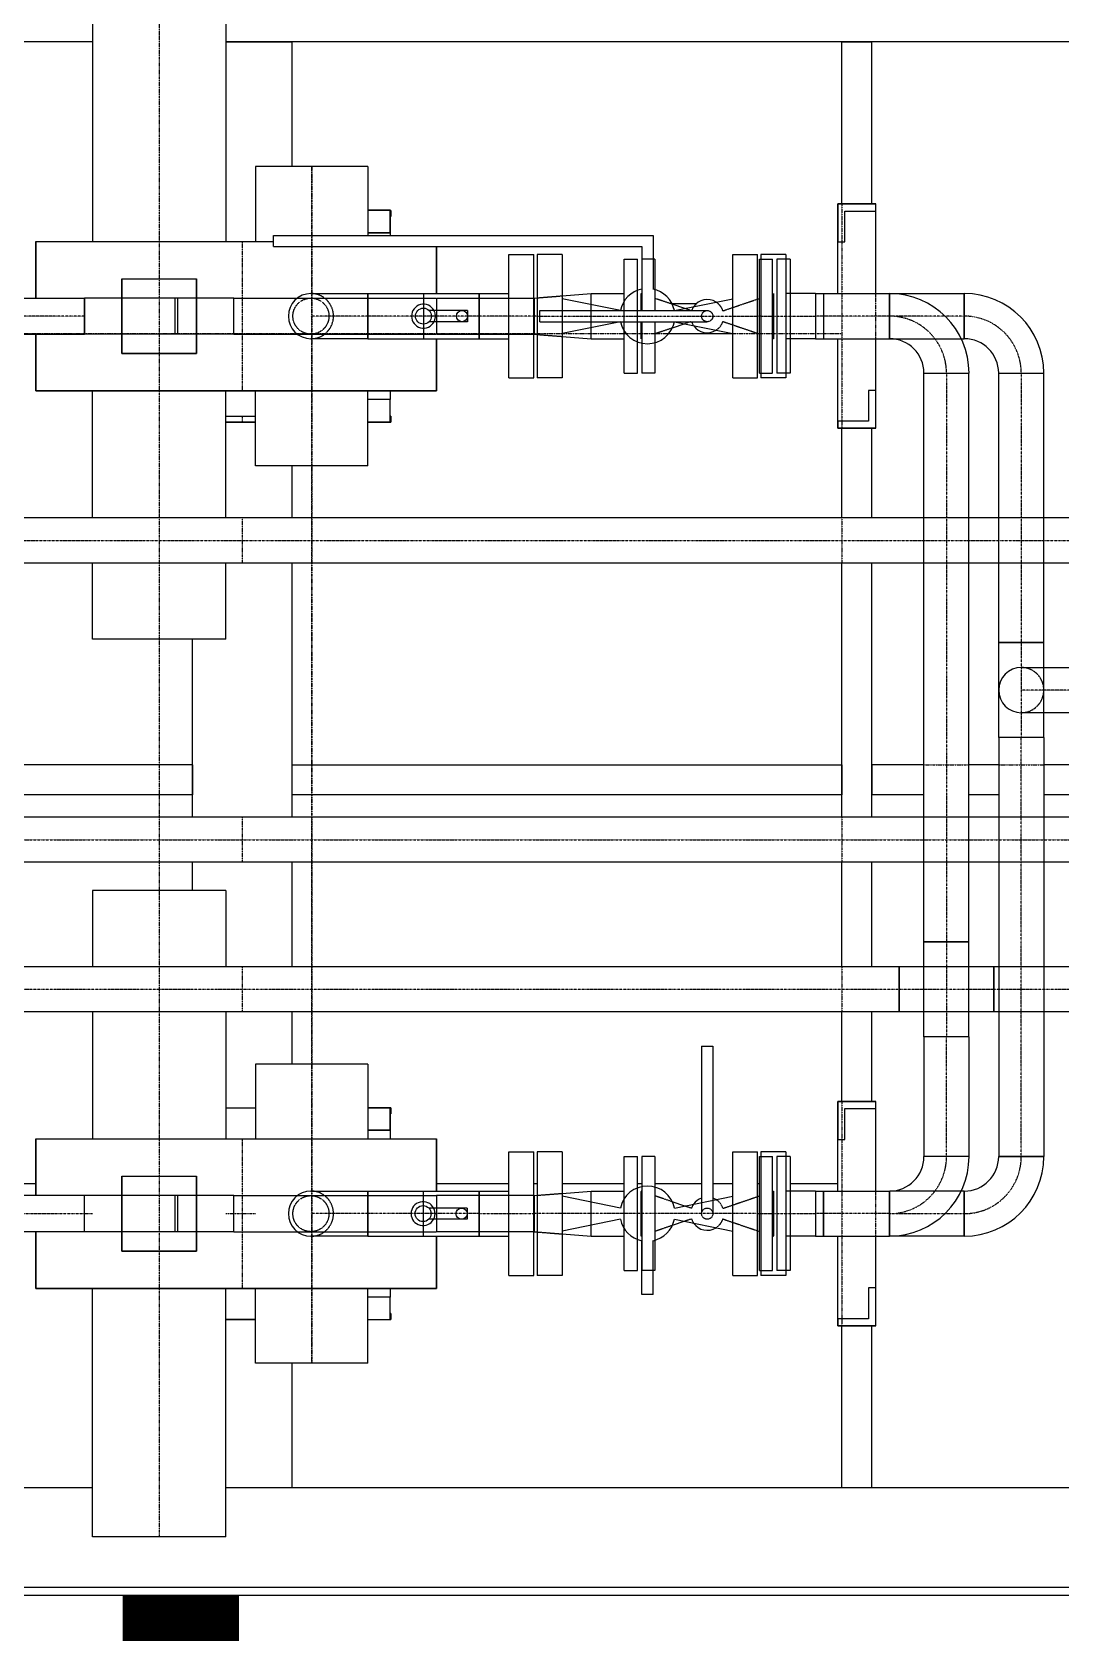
# Model space of a CAD drawing. Header units: millimetres. Extents: x -10011772 to -8149599, y 2847708 to 3434448.
# Drawn here: x -9494700 to -9491948, y 3161739 to 3166020 of the extents above; entities that cross this region are included whole.
import ezdxf

# ---------------------------------------------------------------- set-up
doc = ezdxf.new("R2010")
doc.units = ezdxf.units.MM
for name, pattern in [('DASHDOT2', [0.5, 0.25, -0.125, 0, -0.125]), ('DIVIDE2', [0.625, 0.25, -0.125, 0, -0.125, 0, -0.125]), ('HIDDEN2', [0.1875, 0.125, -0.0625])]:
    doc.linetypes.add(name, pattern=pattern)
doc.layers.add('总平面底图', color=9, linetype='Continuous')
doc.layers.add('电气-接地设计-接地线', color=3, linetype='接地线')
doc.styles.add('EESLTYPE', font='TXT.shx')
doc.linetypes.add('接地线', pattern='A,500,["/",EESLTYPE,S=200,R=0,X=0,Y=-100],-200,60,-200', length=960)

# ---------------------------------------------------------------- blocks, each defined once
blk = doc.blocks.new('总平面底图 爆炸危险区 LOCATION I')
at = {"layer": '总平面底图', "linetype": 'Continuous'}
for p, q in [((227458, 119338.3), (227458, 119006.3)), ((227636, 119338.3), (227636, 119006.3)), ((227458, 119273), (226475.1, 119273)), ((230208, 119273), (227636, 119273)), ((227636, 119273), (227724.8, 119273)), ((227724.8, 119106.3), (227724.8, 119273)), ((228460, 119273), (228500.1, 119273)), ((228460, 119056.3), (228460, 119273)), ((228500.1, 119056.3), (228500.1, 119273)), ((227826, 119106.3), (227676, 119106.3)), ((227826, 119106.3), (227676, 119106.3)), ((227676, 119106.3), (227676, 119006.3)), ((227826, 119106.3), (227826, 119014.3)), ((227826, 119048.2), (227855.9, 119048.2)), ((227826, 119048.2), (227855.9, 119048.2)), ((227855.9, 119047.8), (227826, 119047.8)), ((227826, 119047.8), (227855.9, 119047.8)), ((227855.9, 119048.2), (227855.9, 119047.8)), ((227855.9, 119048.2), (227855.9, 119047.8)), ((227855.9, 119017.8), (227855.9, 119047.8)), ((227855.9, 119047.8), (227855.9, 119017.8)), ((227856.8, 119047.5), (227855.9, 119047.5)), ((227856.8, 119047.5), (227855.9, 119047.5)), ((227855.9, 119039.5), (227856.8, 119039.5)), ((227855.9, 119039.5), (227856.8, 119039.5)), ((227856.8, 119047.5), (227856.8, 119039.5)), ((227856.8, 119039.5), (227856.8, 119047.5)), ((228454.6, 118936.5), (228454.6, 119056.3)), ((228454.6, 119056.3), (228505.4, 119056.3)), ((228454.6, 119056.3), (228454.6, 119005.5)), ((228505.4, 119056.3), (228454.6, 119056.3)), ((228464.1, 119005.5), (228464.1, 119046.8)), ((228464.1, 119046.8), (228505.4, 119046.8)), ((228505.4, 118936.5), (228505.4, 119056.3)), ((228505.4, 119046.8), (228505.4, 119056.3)), ((227700, 118999.3), (227700, 119014.3)), ((227700, 119014.3), (228192.5, 119014.3)), ((227826, 119017.8), (227855.9, 119017.8)), ((227855.9, 119017.8), (227826, 119017.8)), ((227855.9, 119017.8), (227855.9, 119014.3)), ((227855.9, 119017.8), (227855.9, 119014.3)), ((228192.5, 119014.3), (228207.5, 119014.3)), ((228207.5, 119014.3), (228207.5, 118942.4)), ((227382, 118930.4), (227382, 119006.3)), ((227382, 119006.3), (227382, 118930.4)), ((227382, 119006.3), (227700, 119006.3)), ((227382, 119006.3), (227700, 119006.3)), ((227700, 118999.3), (228192.5, 118999.3)), ((227918, 118999.3), (227918, 118936.5)), ((227918, 118936.5), (227918, 118999.3)), ((228192.5, 118999.3), (228192.5, 118942.4)), ((228454.6, 119005.5), (228464.1, 119005.5)), ((228014.7, 118823.8), (228014.7, 118988.9)), ((228014.7, 118988.9), (228048.1, 118988.9)), ((228048.1, 118823.8), (228048.1, 118988.9)), ((228052.5, 118988.9), (228052.5, 118823.8)), ((228085.8, 118988.9), (228052.5, 118988.9)), ((228085.8, 118988.9), (228085.8, 118823.8)), ((228169.1, 118926.4), (228169.1, 118982.5)), ((228169.1, 118982.5), (228186.6, 118982.5)), ((228186.6, 118940.7), (228186.6, 118982.5)), ((228210.1, 118982.5), (228207.5, 118982.5)), ((228210.1, 118982.5), (228210.1, 118941.7)), ((228314.1, 118823.8), (228314.1, 118988.9)), ((228314.1, 118988.9), (228347.4, 118988.9)), ((228347.4, 118823.8), (228347.4, 118988.9)), ((228349.8, 118906.3), (228349.8, 118982.5)), ((228349.8, 118982.5), (228351.8, 118982.5)), ((228351.8, 118988.9), (228351.8, 118823.8)), ((228385.2, 118988.9), (228351.8, 118988.9)), ((228385.2, 118988.9), (228385.2, 118823.8)), ((228390.8, 118982.5), (228385.2, 118982.5)), ((228390.8, 118982.5), (228390.8, 118936.5)), ((227497, 118856.3), (227497, 118956.3)), ((227497, 118956.3), (227497, 118856.3)), ((227497, 118956.3), (227597, 118956.3)), ((227497, 118956.3), (227597, 118956.3)), ((227597, 118956.3), (227597, 118856.3)), ((227597, 118856.3), (227597, 118956.3)), ((227324.6, 118930.4), (227447, 118930.4)), ((227447, 118906.3), (227447, 118930.4)), ((227497, 118930.4), (227447, 118930.4)), ((227447, 118882.2), (227447, 118930.4)), ((227447, 118882.2), (227447, 118930.4)), ((227497, 118930.4), (227447, 118930.4)), ((227447, 118930.4), (227447, 118882.2)), ((227647, 118930.4), (227597, 118930.4)), ((227647, 118930.4), (227597, 118930.4)), ((227647, 118906.3), (227647, 118930.4)), ((227647, 118882.2), (227647, 118930.4)), ((227647, 118882.2), (227647, 118930.4)), ((227750, 118936.5), (227826.2, 118936.5)), ((227826.2, 118936.5), (227826.2, 118876.1)), ((227826.2, 118936.5), (227900.5, 118936.5)), ((227826.2, 118876.1), (227826.2, 118936.5)), ((227900.5, 118936.5), (227900.5, 118876.1)), ((227900.5, 118936.5), (227974.9, 118936.5)), ((227974.9, 118936.5), (227974.9, 118876.1)), ((227974.9, 118876.1), (227974.9, 118936.5)), ((227974.9, 118936.5), (228014.7, 118936.5)), ((228048.1, 118930.4), (228048.4, 118930.4)), ((228048.4, 118930.4), (228052.5, 118930.8)), ((228048.4, 118930.4), (228048.4, 118882.2)), ((228048.4, 118930.4), (228048.4, 118882.2)), ((228085.8, 118933.4), (228124.6, 118936.5)), ((228163.8, 118913.7), (228085.8, 118929.6)), ((228124.6, 118921.7), (228124.6, 118936.5)), ((228124.6, 118921.7), (228124.6, 118936.5)), ((228124.6, 118936.5), (228169.1, 118936.5)), ((228236.1, 118913.7), (228314.1, 118929.6)), ((228347.4, 118929.2), (228349.8, 118930)), ((228425, 118936.5), (228385.2, 118936.5)), ((228425, 118936.5), (228425, 118876.1)), ((228425, 118936.5), (228425, 118876.1)), ((228425, 118936.5), (228523.8, 118936.5)), ((228523.8, 118876.1), (228523.8, 118936.5)), ((228523.8, 118936.5), (228523.8, 118876.1)), ((228523.8, 118936.5), (228623.8, 118936.5)), ((228623.8, 118936.5), (228623.8, 118876.1)), ((228623.8, 118876.1), (228623.8, 118936.5)), ((227959.5, 118913.8), (227908.1, 118913.8)), ((227959.5, 118913.8), (227959.5, 118906.3)), ((228163.3, 118913.8), (228163.9, 118913.8)), ((228232.8, 118923), (228265.3, 118923)), ((228249.9, 118916.5), (228233.2, 118922.2)), ((228236, 118913.8), (228236.6, 118913.8)), ((227447, 118882.2), (227447, 118906.3)), ((227647, 118882.2), (227647, 118906.3)), ((227959.5, 118898.8), (227908.1, 118898.8)), ((227959.5, 118906.3), (227959.5, 118898.8)), ((228163.8, 118898.9), (228085.8, 118883)), ((228124.6, 118876.1), (228124.6, 118890.9)), ((228124.6, 118876.1), (228124.6, 118890.9)), ((228163.3, 118898.8), (228163.9, 118898.8)), ((228169.1, 118830.1), (228169.1, 118886.2)), ((228249.9, 118896.1), (228233.2, 118890.4)), ((228236, 118898.8), (228236.6, 118898.8)), ((228236.1, 118898.9), (228314.1, 118883)), ((228349.8, 118830.1), (228349.8, 118906.3)), ((227324.6, 118882.2), (227447, 118882.2)), ((227382, 118806.3), (227382, 118882.2)), ((227382, 118882.2), (227382, 118806.3)), ((227497, 118882.2), (227447, 118882.2)), ((227497, 118882.2), (227447, 118882.2)), ((227647, 118882.2), (227597, 118882.2)), ((227647, 118882.2), (227597, 118882.2)), ((227826.2, 118876.1), (227750, 118876.1)), ((227826.2, 118876.1), (227900.5, 118876.1)), ((227900.5, 118876.1), (227974.9, 118876.1)), ((227918, 118876.1), (227918, 118806.3)), ((227918, 118806.3), (227918, 118876.1)), ((227974.9, 118876.1), (228014.7, 118876.1)), ((228048.1, 118882.2), (228048.4, 118882.2)), ((228048.4, 118882.2), (228052.5, 118881.8)), ((228085.8, 118879.2), (228124.6, 118876.1)), ((228124.6, 118876.1), (228169.1, 118876.1)), ((228186.6, 118830.1), (228186.6, 118871.9)), ((228192.6, 118870.2), (228192.6, 118830.1)), ((228210.1, 118870.9), (228210.1, 118830.1)), ((228228.4, 118882.9), (228314.1, 118882.9)), ((228347.4, 118883.4), (228349.8, 118882.6)), ((228347.4, 118882.9), (228349, 118882.9)), ((228425, 118876.1), (228385.2, 118876.1)), ((228390.8, 118876.1), (228390.8, 118830.1)), ((228425, 118876.1), (228523.8, 118876.1)), ((228454.6, 118756.3), (228454.6, 118876.1)), ((228505.4, 118756.3), (228505.4, 118876.1)), ((228619.6, 118876.1), (228623.8, 118876.1)), ((227597, 118856.3), (227497, 118856.3)), ((227497, 118856.3), (227597, 118856.3)), ((228014.7, 118823.8), (228048.1, 118823.8)), ((228085.8, 118823.8), (228052.5, 118823.8)), ((228169.1, 118830.1), (228186.6, 118830.1)), ((228210.1, 118830.1), (228192.6, 118830.1)), ((228314.1, 118823.8), (228347.4, 118823.8)), ((228349.8, 118830.1), (228351.8, 118830.1)), ((228385.2, 118823.8), (228351.8, 118823.8)), ((228390.8, 118830.1), (228385.2, 118830.1)), ((228569.8, 118830.1), (228630.1, 118830.1)), ((228569.8, 118830.1), (228630.1, 118830.1)), ((228569.8, 118636.5), (228569.8, 118830.1)), ((228630.1, 118636.5), (228630.1, 118830.1)), ((228669.8, 118830.1), (228730.1, 118830.1)), ((228669.8, 118636.5), (228669.8, 118830.1)), ((228669.8, 118830.1), (228730.1, 118830.1)), ((228730.1, 118636.5), (228730.1, 118830.1)), ((227918, 118806.3), (227382, 118806.3)), ((227382, 118806.3), (227918, 118806.3)), ((227458, 118636.5), (227458, 118806.3)), ((227636, 118636.5), (227636, 118806.3)), ((227676, 118706.3), (227676, 118806.3)), ((227826, 118706.3), (227826, 118806.3)), ((227855.9, 118806.3), (227855.9, 118794.8)), ((227855.9, 118806.3), (227855.9, 118794.8)), ((228495.9, 118807.1), (228495.9, 118765.8)), ((228505.4, 118807.1), (228495.9, 118807.1)), ((228505.4, 118756.3), (228505.4, 118807.1)), ((227855.9, 118794.8), (227826, 118794.8)), ((227855.9, 118794.8), (227826, 118794.8)), ((227855.9, 118764.8), (227855.9, 118794.8)), ((227855.9, 118764.8), (227855.9, 118794.8)), ((227636, 118772.5), (227676, 118772.5)), ((227636, 118772.5), (227676, 118772.5)), ((227676, 118764.5), (227636, 118764.5)), ((227636, 118764.5), (227676, 118764.5)), ((227826, 118764.8), (227855.9, 118764.8)), ((227826, 118764.8), (227855.9, 118764.8)), ((227855.9, 118764.5), (227826, 118764.5)), ((227826, 118764.5), (227855.9, 118764.5)), ((227856.8, 118772.5), (227855.9, 118772.5)), ((227856.8, 118772.5), (227855.9, 118772.5)), ((227855.9, 118764.8), (227855.9, 118764.5)), ((227855.9, 118764.8), (227855.9, 118764.5)), ((227855.9, 118764.5), (227856.8, 118764.5)), ((227855.9, 118764.5), (227856.8, 118764.5)), ((227856.8, 118772.5), (227856.8, 118764.5)), ((227856.8, 118764.5), (227856.8, 118772.5)), ((228495.9, 118765.8), (228454.6, 118765.8)), ((228454.6, 118765.8), (228454.6, 118756.3)), ((228505.4, 118756.3), (228454.6, 118756.3)), ((228454.6, 118756.3), (228505.4, 118756.3)), ((228460, 118636.5), (228460, 118756.3)), ((228500.1, 118636.5), (228500.1, 118756.3)), ((227826, 118706.3), (227676, 118706.3)), ((227826, 118706.3), (227676, 118706.3)), ((227724.8, 118636.5), (227724.8, 118706.3)), ((229369.8, 118636.5), (227013.5, 118636.5)), ((229369.8, 118576.1), (227013.5, 118576.1)), ((227458, 118474.3), (227458, 118576.1)), ((227636, 118474.3), (227636, 118576.1)), ((227724.8, 118236.5), (227724.8, 118576.1)), ((228460, 118236.5), (228460, 118576.1)), ((228500.1, 118236.5), (228500.1, 118576.1)), ((228569.8, 118236.5), (228569.8, 118576.1)), ((228630.1, 118236.5), (228630.1, 118576.1)), ((228669.8, 118469.8), (228669.8, 118576.1)), ((228730.1, 118469.8), (228730.1, 118576.1)), ((227636, 118474.3), (227458, 118474.3)), ((227636, 118474.3), (227458, 118474.3)), ((227591.4, 118236.5), (227591.4, 118474.3)), ((228669.8, 118469.8), (228730.1, 118469.8)), ((228700, 118469.8), (228669.8, 118469.8)), ((228669.8, 118342.8), (228669.8, 118469.8)), ((228730.1, 118469.8), (228700, 118469.8)), ((228730.1, 118436.5), (228730.1, 118469.8)), ((228700, 118436.5), (228776.2, 118436.5)), ((228776.2, 118376.1), (228700, 118376.1)), ((228730.1, 118342.8), (228730.1, 118376.1)), ((228700, 118342.8), (228669.8, 118342.8)), ((228730.1, 118342.8), (228669.8, 118342.8)), ((228669.8, 118342.8), (228669.8, 118236.5)), ((228730.1, 118342.8), (228700, 118342.8)), ((228730.1, 118342.8), (228730.1, 118236.5)), ((227591.4, 118306.3), (227113.9, 118306.3)), ((227591.4, 118306.3), (227591.4, 118266.2)), ((227724.8, 118306.3), (228460, 118306.3)), ((227724.8, 118266.2), (227724.8, 118306.3)), ((228460, 118306.3), (228460, 118266.2)), ((228569.8, 118306.3), (228500.1, 118306.3)), ((228500.1, 118306.3), (228500.1, 118266.2)), ((228669.8, 118306.3), (228630.1, 118306.3)), ((229369.8, 118306.3), (228730.1, 118306.3)), ((227591.4, 118266.2), (227113.9, 118266.2)), ((228460, 118266.2), (227724.8, 118266.2)), ((228569.8, 118266.2), (228500.1, 118266.2)), ((228669.8, 118266.2), (228630.1, 118266.2)), ((229369.8, 118266.2), (228730.1, 118266.2)), ((229336.5, 118236.5), (226980.1, 118236.5)), ((229336.5, 118176.1), (226980.1, 118176.1)), ((227591.4, 118138.3), (227591.4, 118176.1)), ((227724.8, 118036.5), (227724.8, 118176.1)), ((228460, 118036.5), (228460, 118176.1)), ((228500.1, 118036.5), (228500.1, 118176.1)), ((228569.8, 118069.8), (228569.8, 118176.1)), ((228630.1, 118069.8), (228630.1, 118176.1)), ((228669.8, 118176.1), (228669.8, 118036.5)), ((228730.1, 118176.1), (228730.1, 118036.5)), ((227636, 118138.3), (227458, 118138.3)), ((227636, 118138.3), (227458, 118138.3)), ((227458, 118138.3), (227458, 118036.5)), ((227636, 118138.3), (227636, 118036.5)), ((228600, 118069.8), (228569.8, 118069.8)), ((228569.8, 118036.5), (228569.8, 118069.8)), ((228569.8, 118069.8), (228630.1, 118069.8)), ((228630.1, 118069.8), (228600, 118069.8)), ((228630.1, 118036.5), (228630.1, 118069.8)), ((228536.5, 118036.5), (226980.1, 118036.5)), ((228536.5, 117976.1), (228536.5, 118036.5)), ((228536.5, 118036.5), (228536.5, 117976.1)), ((228663.5, 118036.5), (228536.5, 118036.5)), ((228663.5, 117976.1), (228663.5, 118036.5)), ((229369.8, 118036.5), (228663.5, 118036.5)), ((228663.5, 118036.5), (228663.5, 117976.1)), ((228536.5, 117976.1), (226980.1, 117976.1)), ((227458, 117976.1), (227458, 117806.3)), ((227636, 117976.1), (227636, 117806.3)), ((227724.8, 117906.3), (227724.8, 117976.1)), ((228460, 117856.3), (228460, 117976.1)), ((228500.1, 117856.3), (228500.1, 117976.1)), ((228663.5, 117976.1), (228536.5, 117976.1)), ((228569.8, 117942.8), (228569.8, 117976.1)), ((228630.1, 117942.8), (228630.1, 117976.1)), ((229369.8, 117976.1), (228663.5, 117976.1)), ((228669.8, 117976.1), (228669.8, 117782.5)), ((228730.1, 117976.1), (228730.1, 117782.5)), ((228272.5, 117930.2), (228280, 117930.2)), ((228272.5, 117930.2), (228272.5, 117721.1)), ((228280, 117930.2), (228287.5, 117930.2)), ((228287.5, 117930.2), (228287.5, 117724.2)), ((228600, 117942.8), (228569.8, 117942.8)), ((228630.1, 117942.8), (228569.8, 117942.8)), ((228569.8, 117942.8), (228569.8, 117782.5)), ((228630.1, 117942.8), (228600, 117942.8)), ((228630.1, 117942.8), (228630.1, 117782.5)), ((227826, 117906.3), (227676, 117906.3)), ((227826, 117906.3), (227676, 117906.3)), ((227676, 117906.3), (227676, 117806.3)), ((227826, 117906.3), (227826, 117806.3)), ((227636, 117847.8), (227676, 117847.8)), ((227636, 117847.8), (227676, 117847.8)), ((227855.9, 117847.8), (227826, 117847.8)), ((227826, 117847.8), (227855.9, 117847.8)), ((227855.9, 117817.8), (227855.9, 117847.8)), ((227855.9, 117847.8), (227855.9, 117817.8)), ((227856.8, 117847.8), (227855.9, 117847.8)), ((227856.8, 117847.8), (227855.9, 117847.8)), ((227855.9, 117839.8), (227856.8, 117839.8)), ((227855.9, 117839.8), (227856.8, 117839.8)), ((227856.8, 117847.8), (227856.8, 117839.8)), ((227856.8, 117839.8), (227856.8, 117847.8)), ((228454.6, 117856.3), (228454.6, 117805.5)), ((228505.4, 117856.3), (228454.6, 117856.3)), ((228454.6, 117736.5), (228454.6, 117856.3)), ((228454.6, 117856.3), (228505.4, 117856.3)), ((228464.1, 117846.8), (228505.4, 117846.8)), ((228464.1, 117805.5), (228464.1, 117846.8)), ((228505.4, 117846.8), (228505.4, 117856.3)), ((228505.4, 117736.5), (228505.4, 117856.3)), ((227826, 117817.8), (227855.9, 117817.8)), ((227855.9, 117817.8), (227826, 117817.8)), ((227855.9, 117817.8), (227855.9, 117806.3)), ((227855.9, 117817.8), (227855.9, 117806.3)), ((227382, 117730.4), (227382, 117806.3)), ((227382, 117806.3), (227382, 117730.4)), ((227382, 117806.3), (227918, 117806.3)), ((227382, 117806.3), (227918, 117806.3)), ((227918, 117806.3), (227918, 117736.5)), ((227918, 117736.5), (227918, 117806.3)), ((228454.6, 117805.5), (228464.1, 117805.5)), ((228014.7, 117623.8), (228014.7, 117788.9)), ((228014.7, 117788.9), (228048.1, 117788.9)), ((228048.1, 117623.8), (228048.1, 117788.9)), ((228052.5, 117788.9), (228052.5, 117623.8)), ((228085.8, 117788.9), (228052.5, 117788.9)), ((228085.8, 117788.9), (228085.8, 117623.8)), ((228169.1, 117726.4), (228169.1, 117782.5)), ((228169.1, 117782.5), (228186.6, 117782.5)), ((228186.6, 117740.7), (228186.6, 117782.5)), ((228192.6, 117782.5), (228192.6, 117742.4)), ((228210.1, 117782.5), (228192.6, 117782.5)), ((228210.1, 117782.5), (228210.1, 117741.7)), ((228314.1, 117623.8), (228314.1, 117788.9)), ((228314.1, 117788.9), (228347.4, 117788.9)), ((228347.4, 117623.8), (228347.4, 117788.9)), ((228349.8, 117706.3), (228349.8, 117782.5)), ((228349.8, 117782.5), (228351.8, 117782.5)), ((228351.8, 117788.9), (228351.8, 117623.8)), ((228385.2, 117788.9), (228351.8, 117788.9)), ((228385.2, 117788.9), (228385.2, 117623.8)), ((228390.8, 117782.5), (228385.2, 117782.5)), ((228390.8, 117782.5), (228390.8, 117736.5)), ((228630.1, 117782.5), (228569.8, 117782.5)), ((228630.1, 117782.5), (228569.8, 117782.5)), ((228669.8, 117782.5), (228730.1, 117782.5)), ((228730.1, 117782.5), (228669.8, 117782.5)), ((227497, 117656.3), (227497, 117756.3)), ((227497, 117756.3), (227497, 117656.3)), ((227497, 117756.3), (227597, 117756.3)), ((227497, 117756.3), (227597, 117756.3)), ((227597, 117756.3), (227597, 117656.3)), ((227597, 117656.3), (227597, 117756.3)), ((227115.4, 117746.4), (227382, 117746.4)), ((227447, 117730.4), (227312.4, 117730.4)), ((227447, 117682.2), (227447, 117730.4)), ((227447, 117682.2), (227447, 117730.4)), ((227497, 117730.4), (227447, 117730.4)), ((227447, 117706.3), (227447, 117730.4)), ((227447, 117706.3), (227447, 117730.4)), ((227497, 117730.4), (227447, 117730.4)), ((227647, 117730.4), (227597, 117730.4)), ((227647, 117730.4), (227597, 117730.4)), ((227647, 117682.2), (227647, 117730.4)), ((227647, 117682.2), (227647, 117730.4)), ((227647, 117706.3), (227647, 117730.4)), ((227750, 117736.5), (227826.2, 117736.5)), ((227826.2, 117736.5), (227826.2, 117676.1)), ((227826.2, 117736.5), (227900, 117736.5)), ((227826.2, 117676.1), (227826.2, 117736.5)), ((227900, 117736.5), (227900, 117676.1)), ((227900, 117736.5), (227974.9, 117736.5)), ((227918, 117746.4), (228014.7, 117746.4)), ((227974.9, 117736.5), (227974.9, 117676.1)), ((227974.9, 117676.1), (227974.9, 117736.5)), ((227974.9, 117736.5), (228014.7, 117736.5)), ((228048.1, 117746.4), (228052.5, 117746.4)), ((228048.4, 117730.4), (228048.1, 117730.4)), ((228048.4, 117730.4), (228052.5, 117730.8)), ((228048.4, 117706.3), (228048.4, 117730.4)), ((228048.4, 117730.4), (228048.4, 117682.2)), ((228085.8, 117746.4), (228169.1, 117746.4)), ((228085.8, 117733.4), (228124.6, 117736.5)), ((228163.8, 117713.7), (228085.8, 117729.6)), ((228124.6, 117721.7), (228124.6, 117736.5)), ((228124.6, 117736.5), (228169.1, 117736.5)), ((228124.6, 117721.7), (228124.6, 117736.5)), ((228186.6, 117746.4), (228192.6, 117746.4)), ((228210.1, 117746.4), (228272.5, 117746.4)), ((228236.1, 117713.7), (228314.1, 117729.6)), ((228287.5, 117746.4), (228314.1, 117746.4)), ((228347.4, 117746.4), (228349.8, 117746.4)), ((228347.4, 117729.2), (228349.8, 117730)), ((228425, 117736.5), (228385.2, 117736.5)), ((228390.8, 117746.4), (228454.6, 117746.4)), ((228425, 117736.5), (228425, 117676.1)), ((228425, 117736.5), (228425, 117706.3)), ((228425, 117736.5), (228523.8, 117736.5)), ((228523.8, 117676.1), (228523.8, 117736.5)), ((228523.8, 117736.5), (228523.8, 117706.3)), ((228623.8, 117736.5), (228619.6, 117736.5)), ((228623.8, 117706.3), (228623.8, 117736.5)), ((228623.8, 117736.5), (228623.8, 117676.1)), ((227959, 117713.8), (227907.5, 117713.8)), ((227959, 117713.8), (227959, 117706.3)), ((228249.9, 117716.5), (228233.2, 117722.2)), ((227447, 117682.2), (227447, 117706.3)), ((227447, 117682.2), (227447, 117706.3)), ((227647, 117682.2), (227647, 117706.3)), ((227959, 117698.8), (227907.5, 117698.8)), ((227959, 117706.3), (227959, 117698.8)), ((228048.4, 117682.2), (228048.4, 117706.3)), ((228163.8, 117698.9), (228085.8, 117683)), ((228124.6, 117676.1), (228124.6, 117690.9)), ((228124.6, 117676.1), (228124.6, 117690.9)), ((228249.9, 117696.1), (228233.2, 117690.4)), ((228236.1, 117698.9), (228314.1, 117683)), ((228349.8, 117630.1), (228349.8, 117706.3)), ((228425, 117706.3), (228425, 117676.1)), ((228523.8, 117706.3), (228523.8, 117676.1)), ((228623.8, 117676.1), (228623.8, 117706.3)), ((227447, 117682.2), (227312.4, 117682.2)), ((227382, 117606.3), (227382, 117682.2)), ((227382, 117682.2), (227382, 117606.3)), ((227497, 117682.2), (227447, 117682.2)), ((227497, 117682.2), (227447, 117682.2)), ((227647, 117682.2), (227597, 117682.2)), ((227647, 117682.2), (227597, 117682.2)), ((227826.2, 117676.1), (227750, 117676.1)), ((227826.2, 117676.1), (227900, 117676.1)), ((227900, 117676.1), (227974.9, 117676.1)), ((227918, 117676.1), (227918, 117606.3)), ((227918, 117606.3), (227918, 117676.1)), ((227974.9, 117676.1), (228014.7, 117676.1)), ((228048.4, 117682.2), (228048.1, 117682.2)), ((228048.4, 117682.2), (228052.5, 117681.8)), ((228085.8, 117679.2), (228124.6, 117676.1)), ((228124.6, 117676.1), (228169.1, 117676.1)), ((228169.1, 117630.1), (228169.1, 117686.2)), ((228186.6, 117630.1), (228186.6, 117671.9)), ((228192.5, 117598.3), (228192.5, 117670.2)), ((228207.5, 117598.3), (228207.5, 117670.2)), ((228210.1, 117670.9), (228210.1, 117630.1)), ((228347.4, 117683.4), (228349.8, 117682.6)), ((228425, 117676.1), (228385.2, 117676.1)), ((228390.8, 117676.1), (228390.8, 117630.1)), ((228425, 117676.1), (228523.8, 117676.1)), ((228454.6, 117556.3), (228454.6, 117676.1)), ((228505.4, 117556.3), (228505.4, 117676.1)), ((228623.8, 117676.1), (228523.8, 117676.1)), ((227597, 117656.3), (227497, 117656.3)), ((227497, 117656.3), (227597, 117656.3)), ((228014.7, 117623.8), (228048.1, 117623.8)), ((228085.8, 117623.8), (228052.5, 117623.8)), ((228169.1, 117630.1), (228186.6, 117630.1)), ((228210.1, 117630.1), (228207.5, 117630.1)), ((228314.1, 117623.8), (228347.4, 117623.8)), ((228349.8, 117630.1), (228351.8, 117630.1)), ((228385.2, 117623.8), (228351.8, 117623.8)), ((228390.8, 117630.1), (228385.2, 117630.1)), ((227918, 117606.3), (227382, 117606.3)), ((227382, 117606.3), (227918, 117606.3)), ((227458, 117274.3), (227458, 117606.3)), ((227636, 117274.3), (227636, 117606.3)), ((227676, 117506.3), (227676, 117606.3)), ((227826, 117506.3), (227826, 117606.3)), ((227855.9, 117606.3), (227855.9, 117594.8)), ((227855.9, 117606.3), (227855.9, 117594.8)), ((228495.9, 117607.1), (228495.9, 117565.8)), ((228505.4, 117607.1), (228495.9, 117607.1)), ((228505.4, 117556.3), (228505.4, 117607.1)), ((227855.9, 117594.8), (227826, 117594.8)), ((227855.9, 117594.8), (227826, 117594.8)), ((227855.9, 117564.8), (227855.9, 117594.8)), ((227855.9, 117564.8), (227855.9, 117594.8)), ((228207.5, 117598.3), (228192.5, 117598.3)), ((227676, 117564.8), (227636, 117564.8)), ((227636, 117564.8), (227676, 117564.8)), ((227826, 117564.8), (227855.9, 117564.8)), ((227826, 117564.8), (227855.9, 117564.8)), ((227856.8, 117572.8), (227855.9, 117572.8)), ((227856.8, 117572.8), (227855.9, 117572.8)), ((227855.9, 117564.8), (227856.8, 117564.8)), ((227855.9, 117564.8), (227856.8, 117564.8)), ((227856.8, 117572.8), (227856.8, 117564.8)), ((227856.8, 117564.8), (227856.8, 117572.8)), ((228454.6, 117565.8), (228454.6, 117556.3)), ((228495.9, 117565.8), (228454.6, 117565.8)), ((228505.4, 117556.3), (228454.6, 117556.3)), ((228454.6, 117556.3), (228505.4, 117556.3)), ((228460, 117339.7), (228460, 117556.3)), ((228500.1, 117339.7), (228500.1, 117556.3)), ((227826, 117506.3), (227676, 117506.3)), ((227826, 117506.3), (227676, 117506.3)), ((227724.8, 117339.7), (227724.8, 117506.3)), ((227458, 117339.7), (226009.3, 117339.7)), ((230208, 117339.7), (227636, 117339.7)), ((227724.8, 117339.7), (227636, 117339.7)), ((228500.1, 117339.7), (228460, 117339.7)), ((227636, 117274.3), (227458, 117274.3)), ((227636, 117274.3), (227458, 117274.3)), ((232800, 117206.3), (226009.3, 117206.3))]:
    blk.add_line(p, q, dxfattribs=at)
at = {"layer": '总平面底图', "linetype": 'DASHDOT2'}
for p, q in [((227547, 119338.3), (227547, 118474.3)), ((227547, 119338.3), (227547, 118474.3)), ((227751, 119106.3), (227751, 118706.3)), ((227751, 118706.3), (227751, 119106.3)), ((228460, 119056.3), (228460, 118756.3)), ((227658.1, 119006.3), (227658.1, 118806.3)), ((228505.4, 118876.1), (228505.4, 118936.5)), ((227070, 118882.9), (228228.4, 118882.9)), ((228314.1, 118882.9), (228347.4, 118882.9)), ((228349, 118882.9), (228460, 118882.9)), ((228505.4, 118756.3), (228505.4, 118807.1)), ((227658.1, 118772.5), (227658.1, 118764.5)), ((227751, 118706.3), (227751, 118636.5)), ((227751, 118636.5), (227751, 118706.3)), ((227658.1, 118636.5), (227658.1, 118576.1)), ((227751, 118636.5), (227751, 118576.1)), ((227751, 118576.1), (227751, 118636.5)), ((228460, 118636.5), (228460, 118576.1)), ((227751, 118576.1), (227751, 118236.5)), ((227751, 118236.5), (227751, 118576.1)), ((227547, 118474.3), (227547, 118236.5)), ((227547, 118474.3), (227547, 118236.5)), ((228569.8, 118306.3), (228630.1, 118306.3)), ((228669.8, 118306.3), (228730.1, 118306.3)), ((227547, 118236.5), (227547, 118176.1)), ((227547, 118236.5), (227547, 118176.1)), ((227658.1, 118236.5), (227658.1, 118176.1)), ((227751, 118236.5), (227751, 118176.1)), ((227751, 118176.1), (227751, 118236.5)), ((228460, 118236.5), (228460, 118176.1)), ((227547, 118176.1), (227547, 118138.3)), ((227547, 118176.1), (227547, 118138.3)), ((227751, 118176.1), (227751, 118036.5)), ((227751, 118036.5), (227751, 118176.1)), ((227547, 118138.3), (227547, 117274.3)), ((227547, 118138.3), (227547, 117274.3)), ((227658.1, 118036.5), (227658.1, 117976.1)), ((227751, 118036.5), (227751, 117976.1)), ((227751, 117976.1), (227751, 118036.5)), ((228460, 118036.5), (228460, 117976.1)), ((227751, 117976.1), (227751, 117906.3)), ((227751, 117906.3), (227751, 117976.1)), ((227751, 117906.3), (227751, 117506.3)), ((227751, 117506.3), (227751, 117906.3)), ((228460, 117856.3), (228460, 117556.3)), ((227658.1, 117806.3), (227658.1, 117606.3)), ((228505.4, 117676.1), (228505.4, 117736.5)), ((227447, 117706.3), (227458, 117706.3)), ((227636, 117706.3), (227676, 117706.3)), ((228505.4, 117556.3), (228505.4, 117607.1))]:
    blk.add_line(p, q, dxfattribs=at)
at = {"layer": '总平面底图', "linetype": 'HIDDEN2'}
for p, q in [((228192.6, 118982.5), (228192.6, 118913.8)), ((228207.5, 118982.5), (228192.6, 118982.5)), ((228351.8, 118982.5), (228367.3, 118982.5)), ((228367.3, 118906.3), (228367.3, 118982.5)), ((228373.3, 118982.5), (228373.3, 118906.3)), ((228385.2, 118982.5), (228373.3, 118982.5)), ((227447, 118930.4), (227447, 118930.4)), ((227597, 118930.4), (227497, 118930.4)), ((227568, 118930.4), (227568, 118882.2)), ((227568, 118930.4), (227568, 118882.2)), ((227572, 118882.2), (227572, 118930.4)), ((227647, 118930.4), (227917.9, 118930.4)), ((227917.9, 118930.4), (227917.9, 118882.2)), ((227917.9, 118930.4), (227917.9, 118882.2)), ((227918, 118930.4), (228048.1, 118930.4)), ((228052.5, 118930.8), (228085.8, 118933.4)), ((228186.6, 118906.3), (228186.6, 118940.7)), ((228191.1, 118936.5), (228191.1, 118913.8)), ((228192.6, 118935.9), (228191.1, 118936.5)), ((228210.1, 118941.7), (228210.1, 118913.8)), ((228233.2, 118922.2), (228210.1, 118930)), ((228301, 118913.4), (228347.4, 118929.2)), ((228367.3, 118935.9), (228368.9, 118936.5)), ((228368.9, 118876.1), (228368.9, 118936.5)), ((228390.8, 118936.5), (228390.8, 118906.3)), ((228435.3, 118936.5), (228435.3, 118906.3)), ((228435.3, 118936.5), (228435.3, 118876.1)), ((228056.1, 118906.3), (228056.1, 118913.8)), ((228056.1, 118913.8), (228163.3, 118913.8)), ((228124.6, 118890.9), (228124.6, 118921.7)), ((228124.6, 118906.3), (228124.6, 118921.7)), ((228163.9, 118913.8), (228236, 118913.8)), ((228169.1, 118906.3), (228169.1, 118926.4)), ((228236.6, 118913.8), (228280, 118913.8)), ((228257.8, 118913.8), (228249.9, 118916.5)), ((228056.1, 118898.8), (228056.1, 118906.3)), ((228056.1, 118898.8), (228163.3, 118898.8)), ((228124.6, 118890.9), (228124.6, 118906.3)), ((228163.9, 118898.8), (228236, 118898.8)), ((228169.1, 118886.2), (228169.1, 118906.3)), ((228186.6, 118871.9), (228186.6, 118906.3)), ((228191.1, 118898.8), (228191.1, 118876.1)), ((228192.6, 118898.8), (228192.6, 118870.2)), ((228210.1, 118898.8), (228210.1, 118870.9)), ((228233.2, 118890.4), (228210.1, 118882.6)), ((228236.6, 118898.8), (228280, 118898.8)), ((228257.8, 118898.8), (228249.9, 118896.1)), ((228301, 118899.2), (228347.4, 118883.4)), ((228367.3, 118830.1), (228367.3, 118906.3)), ((228373.3, 118906.3), (228373.3, 118830.1)), ((228390.8, 118906.3), (228390.8, 118876.1)), ((228435.3, 118906.3), (228435.3, 118876.1)), ((227447, 118882.2), (227447, 118882.2)), ((227597, 118882.2), (227497, 118882.2)), ((227647, 118882.2), (227917.9, 118882.2)), ((227918, 118882.2), (228048.1, 118882.2)), ((228052.5, 118881.8), (228085.8, 118879.2)), ((228192.6, 118876.7), (228191.1, 118876.1)), ((228367.3, 118876.7), (228368.9, 118876.1)), ((228523.8, 118876.1), (228619.6, 118876.1)), ((228351.8, 118830.1), (228367.3, 118830.1)), ((228385.2, 118830.1), (228373.3, 118830.1)), ((228569.8, 118576.1), (228569.8, 118636.5)), ((228630.1, 118576.1), (228630.1, 118636.5)), ((228669.8, 118576.1), (228669.8, 118636.5)), ((228730.1, 118576.1), (228730.1, 118636.5)), ((228730.1, 118376.1), (228730.1, 118436.5)), ((228569.8, 118176.1), (228569.8, 118236.5)), ((228630.1, 118176.1), (228630.1, 118236.5)), ((228669.8, 118236.5), (228669.8, 118176.1)), ((228730.1, 118236.5), (228730.1, 118176.1)), ((228569.8, 117976.1), (228569.8, 118036.5)), ((228630.1, 117976.1), (228630.1, 118036.5)), ((228669.8, 118036.5), (228669.8, 117976.1)), ((228730.1, 118036.5), (228730.1, 117976.1)), ((228351.8, 117782.5), (228367.3, 117782.5)), ((228367.3, 117706.3), (228367.3, 117782.5)), ((228373.3, 117782.5), (228373.3, 117706.3)), ((228385.2, 117782.5), (228373.3, 117782.5)), ((227447, 117730.4), (227447, 117730.4)), ((227597, 117730.4), (227497, 117730.4)), ((227568, 117730.4), (227568, 117682.2)), ((227568, 117730.4), (227568, 117682.2)), ((227572, 117682.2), (227572, 117730.4)), ((227647, 117730.4), (227917.9, 117730.4)), ((227917.9, 117730.4), (227917.9, 117682.2)), ((227917.9, 117730.4), (227917.9, 117682.2)), ((228048.1, 117730.4), (227918, 117730.4)), ((228052.5, 117730.8), (228085.8, 117733.4)), ((228186.6, 117706.3), (228186.6, 117740.7)), ((228191.1, 117736.5), (228191.1, 117676.1)), ((228192.6, 117735.9), (228191.1, 117736.5)), ((228192.6, 117742.4), (228192.6, 117706.3)), ((228210.1, 117741.7), (228210.1, 117706.3)), ((228233.2, 117722.2), (228210.1, 117730)), ((228367.3, 117735.9), (228368.9, 117736.5)), ((228368.9, 117706.3), (228368.9, 117736.5)), ((228390.8, 117736.5), (228390.8, 117706.3)), ((228435.3, 117736.5), (228435.3, 117706.3)), ((228435.3, 117706.3), (228435.3, 117736.5)), ((228619.6, 117736.5), (228523.8, 117736.5)), ((228124.6, 117706.3), (228124.6, 117721.7)), ((228124.6, 117690.9), (228124.6, 117721.7)), ((228169.1, 117706.3), (228169.1, 117726.4)), ((228258.9, 117713.4), (228249.9, 117716.5)), ((228272.5, 117721.1), (228272.5, 117706.3)), ((228287.5, 117724.2), (228287.5, 117706.3)), ((228301, 117713.4), (228347.4, 117729.2)), ((228124.6, 117690.9), (228124.6, 117706.3)), ((228169.1, 117686.2), (228169.1, 117706.3)), ((228186.6, 117671.9), (228186.6, 117706.3)), ((228192.6, 117706.3), (228192.6, 117630.1)), ((228210.1, 117706.3), (228210.1, 117670.9)), ((228233.2, 117690.4), (228210.1, 117682.6)), ((228258.9, 117699.2), (228249.9, 117696.1)), ((228301, 117699.2), (228347.4, 117683.4)), ((228367.3, 117630.1), (228367.3, 117706.3)), ((228368.9, 117676.1), (228368.9, 117706.3)), ((228373.3, 117706.3), (228373.3, 117630.1)), ((228390.8, 117706.3), (228390.8, 117676.1)), ((228435.3, 117706.3), (228435.3, 117676.1)), ((228435.3, 117676.1), (228435.3, 117706.3)), ((227447, 117682.2), (227447, 117682.2)), ((227597, 117682.2), (227497, 117682.2)), ((227647, 117682.2), (227917.9, 117682.2)), ((228048.1, 117682.2), (227918, 117682.2)), ((228052.5, 117681.8), (228085.8, 117679.2)), ((228192.6, 117676.7), (228191.1, 117676.1)), ((228367.3, 117676.7), (228368.9, 117676.1)), ((228207.5, 117630.1), (228192.6, 117630.1)), ((228351.8, 117630.1), (228367.3, 117630.1)), ((228385.2, 117630.1), (228373.3, 117630.1))]:
    blk.add_line(p, q, dxfattribs=at)
at = {"layer": '总平面底图', "linetype": 'DIVIDE2'}
for p, q in [((227447, 118906.3), (227324.6, 118906.3)), ((227826.2, 118906.3), (227750, 118906.3)), ((227826.1, 118906.3), (227826.1, 118906.3)), ((227826.1, 118906.3), (227826.2, 118906.3)), ((227884.5, 118906.3), (227826.2, 118906.3)), ((227900.5, 118906.3), (227884.5, 118906.3)), ((227959.5, 118906.3), (227900.5, 118906.3)), ((227900.5, 118906.3), (227900.5, 118906.3)), ((227900.5, 118906.3), (227900.5, 118906.3)), ((227974.9, 118906.3), (227959.5, 118906.3)), ((228048.1, 118906.3), (227974.9, 118906.3)), ((228048.4, 118906.3), (228048.1, 118906.3)), ((228052.5, 118906.3), (228048.4, 118906.3)), ((228052.5, 118906.3), (228347.4, 118906.3)), ((228351.8, 118906.3), (228347.4, 118906.3)), ((228351.8, 118906.3), (228425, 118906.3)), ((228523.8, 118906.3), (228425, 118906.3)), ((228523.8, 118906.3), (228523.8, 118906.3)), ((228523.8, 118906.3), (228523.8, 118906.3)), ((228598, 118906.3), (228523.8, 118906.3)), ((228623.8, 118906.3), (228598, 118906.3)), ((228623.8, 118906.3), (228623.8, 118906.3)), ((228623.8, 118906.3), (228623.8, 118906.3)), ((228600, 118830.1), (228600, 118830.1)), ((228600, 118830.1), (228600, 118830.1)), ((228600, 118830.1), (228600, 118636.5)), ((228700, 118830.1), (228700, 118636.5)), ((228700, 118830.1), (228700, 118830.1)), ((228700, 118830.1), (228700, 118830.1)), ((228600, 118636.5), (228600, 118576.1)), ((228700, 118636.5), (228700, 118576.1)), ((227013.5, 118606.3), (229369.8, 118606.3)), ((228600, 118576.1), (228600, 118236.5)), ((228700, 118576.1), (228700, 118469.8)), ((228700, 118469.8), (228700, 118469.8)), ((228700, 118469.8), (228700, 118436.5)), ((228700, 118436.5), (228700, 118376.1)), ((228776.2, 118406.3), (228700, 118406.3)), ((228700, 118376.1), (228700, 118342.8)), ((228700, 118342.8), (228700, 118342.8)), ((228700, 118342.8), (228700, 118342.8)), ((228700, 118236.5), (228700, 118342.8)), ((228600, 118236.5), (228600, 118176.1)), ((228700, 118176.1), (228700, 118236.5)), ((226980.1, 118206.3), (229336.5, 118206.3)), ((228600, 118176.1), (228600, 118069.8)), ((228700, 118036.5), (228700, 118176.1)), ((228600, 118069.8), (228600, 118069.8)), ((228600, 118069.8), (228600, 118036.5)), ((228600, 118036.5), (228600, 117976.1)), ((228700, 117976.1), (228700, 118036.5)), ((226980.1, 118006.3), (228536.5, 118006.3)), ((228536.5, 118006.3), (228663.5, 118006.3)), ((228536.5, 118006.3), (228536.5, 118006.3)), ((228663.5, 118006.3), (228663.4, 118006.3)), ((228663.4, 118006.3), (228663.4, 118006.3)), ((228663.5, 118006.3), (229369.8, 118006.3)), ((228600, 117976.1), (228600, 117942.8)), ((228700, 117782.5), (228700, 117976.1)), ((228600, 117942.8), (228600, 117942.8)), ((228600, 117942.8), (228600, 117942.8)), ((228600, 117782.5), (228600, 117942.8)), ((228600, 117782.5), (228600, 117782.5)), ((228600, 117782.5), (228600, 117782.5)), ((228700, 117782.5), (228700, 117782.5)), ((228700, 117782.5), (228700, 117782.5)), ((227312.4, 117706.3), (227447, 117706.3)), ((227826.2, 117706.3), (227750, 117706.3)), ((227826.1, 117706.3), (227826.1, 117706.3)), ((227826.1, 117706.3), (227826.2, 117706.3)), ((227883.9, 117706.3), (227826.2, 117706.3)), ((227900, 117706.3), (227883.9, 117706.3)), ((227900, 117706.3), (227900, 117706.3)), ((227900, 117706.3), (227900, 117706.3)), ((227959, 117706.3), (227900, 117706.3)), ((227974.9, 117706.3), (227959, 117706.3)), ((227974.9, 117706.3), (228048.1, 117706.3)), ((228048.1, 117706.3), (228048.4, 117706.3)), ((228052.5, 117706.3), (228048.4, 117706.3)), ((228347.4, 117706.3), (228052.5, 117706.3)), ((228347.4, 117706.3), (228351.8, 117706.3)), ((228351.8, 117706.3), (228425, 117706.3)), ((228523.8, 117706.3), (228425, 117706.3)), ((228523.8, 117706.3), (228523.8, 117706.3)), ((228523.8, 117706.3), (228523.8, 117706.3)), ((228523.8, 117706.3), (228598, 117706.3)), ((228598, 117706.3), (228623.8, 117706.3)), ((228623.8, 117706.3), (228623.8, 117706.3)), ((228623.8, 117706.3), (228623.8, 117706.3))]:
    blk.add_line(p, q, dxfattribs=at)
at = {"layer": '总平面底图'}
blk.add_line((232798.7, 117195.6), (224298.7, 117195.6), dxfattribs=at)
at = {"layer": '总平面底图', "linetype": 'HIDDEN2'}
for centre, radius in [((227750, 118906.3), 24.1), ((227750, 118906.3), 24.1), ((228280, 118906.3), 7.5), ((227750, 117706.3), 24.1), ((227750, 117706.3), 24.1), ((228280, 117706.3), 7.5)]:
    blk.add_circle(centre, radius, dxfattribs=at)
at = {"layer": '总平面底图', "linetype": 'Continuous'}
for centre, radius in [((227900.5, 118906.3), 10.7), ((227952, 118906.3), 7.5), ((227900, 117706.3), 10.7), ((227951.5, 117706.3), 7.5)]:
    blk.add_circle(centre, radius, dxfattribs=at)
for centre, radius, start, end in [((227750, 118906.3), 30.2, 90, 270), ((227750, 118906.3), 30.2, 90, 180), ((228200, 118906.3), 36.9, 101.7395, 168.4388), ((228200, 118906.3), 36.9, 11.5612, 78.2605), ((228280, 118906.3), 22.2, 57.7316, 145.3908), ((228523.8, 118830.1), 106.4, 0, 90), ((228623.8, 118830.1), 106.4, 0, 90), ((227900.5, 118906.3), 16, 27.9494, 180), ((227750, 118906.3), 30.2, 180, 270), ((227900.5, 118906.3), 16, 180, 332.0506), ((228200, 118906.3), 36.9, 191.5612, 348.4388), ((228280, 118906.3), 22.2, 214.6092, 302.2684), ((228523.8, 118830.1), 46, 0, 90), ((228623.8, 118830.1), 46, 0, 90), ((228700, 118406.3), 30.2, 90, 270), ((228700, 118406.3), 30.2, 90, 270), ((228523.8, 117782.5), 106.4, 270, 0), ((228523.8, 117782.5), 46, 270, 0), ((228623.8, 117782.5), 106.4, 270, 0), ((228623.8, 117782.5), 46, 270, 0), ((227750, 117706.3), 30.2, 90, 180), ((227750, 117706.3), 30.2, 90, 270), ((228200, 117706.3), 36.9, 11.5612, 168.4388), ((227900, 117706.3), 16, 27.9494, 180), ((228280, 117706.3), 22.2, 109.7221, 145.3908), ((228280, 117706.3), 22.2, 57.7316, 70.2779), ((227750, 117706.3), 30.2, 180, 270), ((227900, 117706.3), 16, 180, 332.0506), ((228200, 117706.3), 36.9, 191.5612, 258.2605), ((228200, 117706.3), 36.9, 281.7395, 348.4388), ((228280, 117706.3), 22.2, 214.6092, 302.2684)]:
    blk.add_arc(centre, radius, start, end, dxfattribs=at)
at = {"layer": '总平面底图', "linetype": 'HIDDEN2'}
for centre, radius, start, end in [((227750, 118906.3), 30.2, 270, 90), ((227900.5, 118906.3), 16, 332.0506, 27.9494), ((228280, 118906.3), 22.2, 145.3908, 160.2779), ((228280, 118906.3), 22.2, 18.7413, 57.7316), ((228280, 118906.3), 22.2, 199.7221, 214.6092), ((228280, 118906.3), 22.2, 302.2684, 341.2587), ((228700, 118406.3), 30.2, 0, 90), ((228700, 118406.3), 30.2, 270, 0), ((227750, 117706.3), 30.2, 270, 90), ((227900, 117706.3), 16, 332.0506, 27.9494), ((228280, 117706.3), 22.2, 145.3908, 161.2587), ((228280, 117706.3), 22.2, 18.7413, 57.7316), ((228280, 117706.3), 22.2, 198.7413, 214.6092), ((228280, 117706.3), 22.2, 302.2684, 341.2587)]:
    blk.add_arc(centre, radius, start, end, dxfattribs=at)
at = {"layer": '总平面底图', "linetype": 'DIVIDE2'}
for centre, start, end in [((228523.8, 118830.1), 0, 90), ((228623.8, 118830.1), 0, 90), ((228523.8, 117782.5), 270, 0), ((228623.8, 117782.5), 270, 0)]:
    blk.add_arc(centre, 76.2, start, end, dxfattribs=at)

msp = doc.modelspace()

# ---------------------------------------------------------------- linework, layer by layer
at = {"layer": '电气-接地设计-接地线', "color": 1, "linetype": '接地线', "ltscale": 0.005, "const_width": 310.8}
msp.add_lwpolyline([(-9494302.1, 3161839.1), (-9494302.1, 3156103.3)], dxfattribs=at)

# ---------------------------------------------------------------- block references
at = {"layer": '总平面底图', "xscale": 2, "yscale": 2, "zscale": 2}
msp.add_blockref('总平面底图 爆炸危险区 LOCATION I', (-9949454.3, 2927447.9), dxfattribs=at)

doc.saveas('drawing.dxf')
